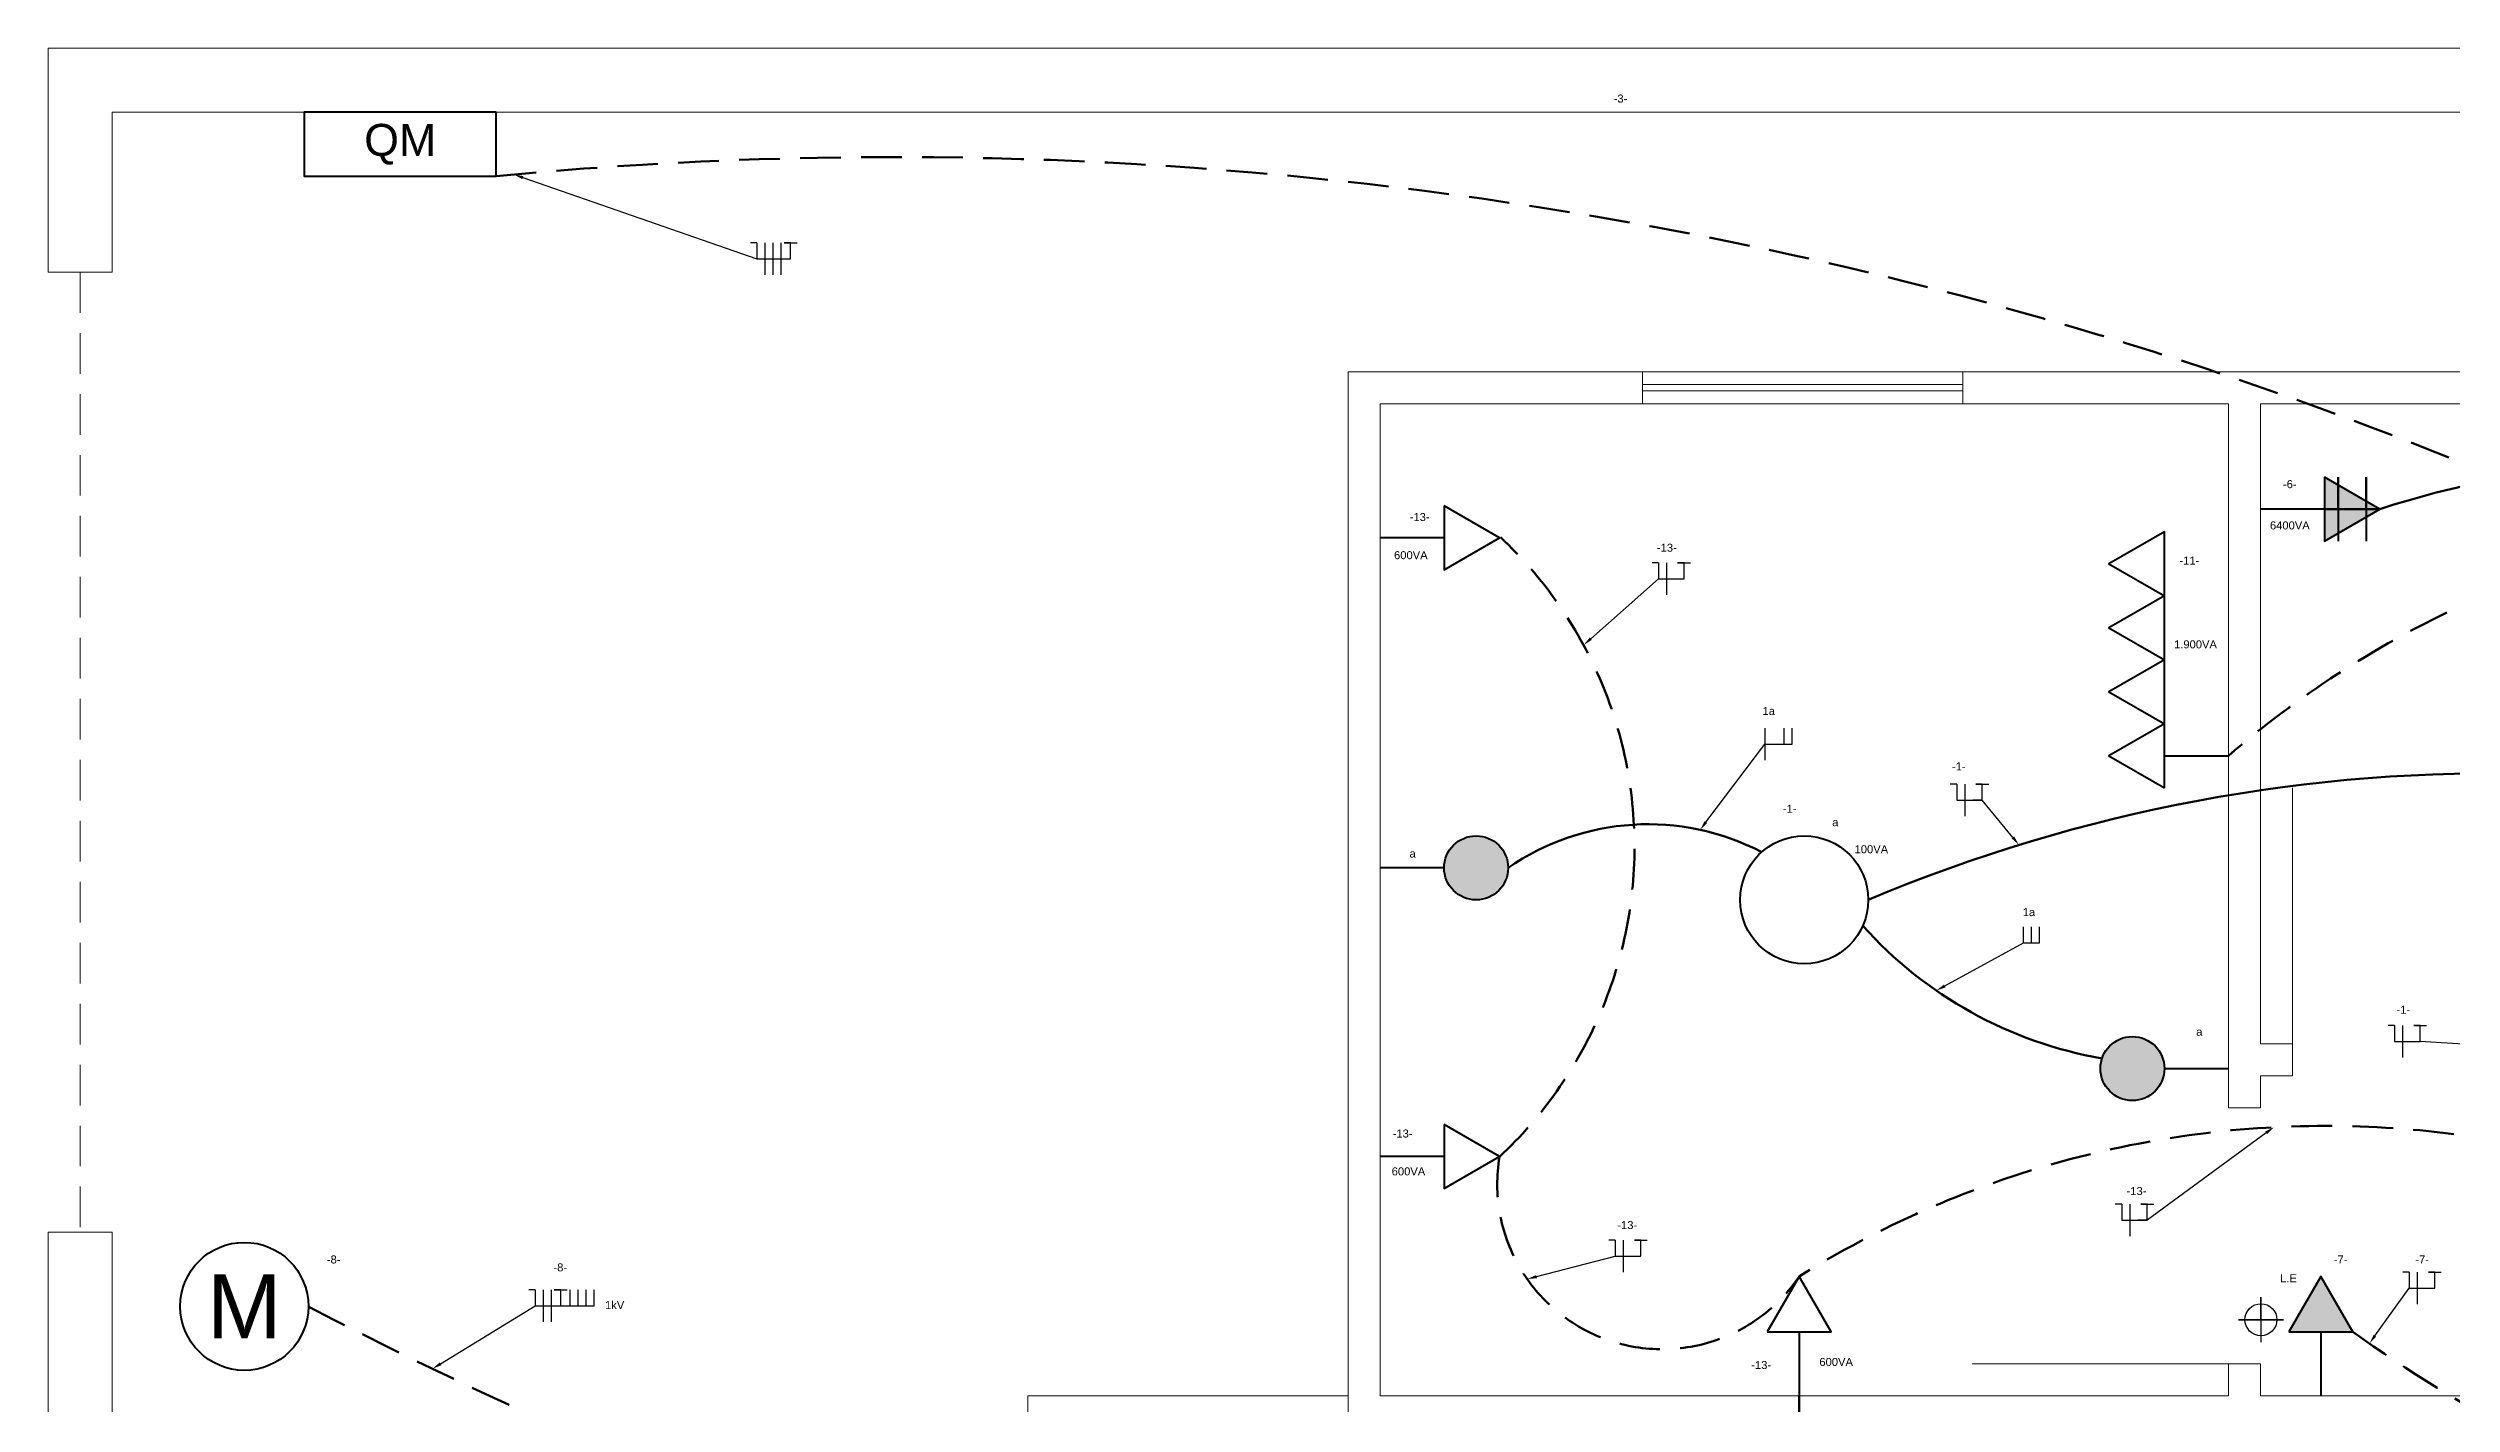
# Model space of a CAD drawing. Header units: millimetres. Extents: x 0 to 1392, y 0 to 811.
# Drawn here: x 0 to 751, y 388 to 811 of the extents above; entities that cross this region are included whole.
import ezdxf
from ezdxf.enums import TextEntityAlignment as Align

# ---------------------------------------------------------------- set-up
doc = ezdxf.new("R2010")
doc.units = ezdxf.units.MM
doc.linetypes.add('DASHED', pattern=[19.05, 12.7, -6.35])
for name, color, linetype, lineweight in [('Detalhe arquitetônico', 2, 'Continuous', 20), ('Eletrodutos', 1, 'Continuous', 60), ('Fiação', 5, 'Continuous', 30), ('Símbolos', 3, 'Continuous', 40)]:
    doc.layers.add(name, color=color, linetype=linetype, lineweight=lineweight)
doc.styles.get("Standard").update_dxf_attribs({"font": 'ARIAL.TTF'})

msp = doc.modelspace()

# ---------------------------------------------------------------- hatches: boundary and pattern name
at = {"layer": 'Símbolos'}
h = msp.add_hatch(color=256, dxfattribs=at)
h.dxf.hatch_style = 1
h.paths.add_polyline_path([(711.1, 677.1), (711.1, 657.1), (728.42, 667.1)])
h = msp.add_hatch(color=256, dxfattribs=at)
h.dxf.hatch_style = 1
h.paths.add_polyline_path([(456.1, 555, 1), (436.1, 555, 1)])
h = msp.add_hatch(color=256, dxfattribs=at)
h.dxf.hatch_style = 1
h.paths.add_polyline_path([(641.1, 492.29, 1), (661.1, 492.29, 1)])
h = msp.add_hatch(color=256, dxfattribs=at)
h.dxf.hatch_style = 1
h.paths.add_polyline_path([(719.94, 410), (709.94, 427.32), (699.94, 410)])

# ---------------------------------------------------------------- linework, layer by layer
at = {"layer": 'Detalhe arquitetônico'}
for p, q in [((0, 811.14), (20, 811.14)), ((0, 741.14), (0, 811.14)), ((20, 811.14), (1372.34, 811.14)), ((20, 791.14), (20, 741.14)), ((80, 791.14), (20, 791.14)), ((1372.34, 791.14), (140, 791.14)), ((20, 781.14), (20, 741.14)), ((20, 741.14), (0, 741.14)), ((416.1, 710), (406.1, 710)), ((406.1, 710), (406.1, 390)), ((1201.1, 710), (416.1, 710)), ((498.1, 700), (498.1, 710)), ((498.1, 710), (598.1, 710)), ((598.1, 706), (498.1, 706)), ((598.1, 710), (598.1, 700)), ((598.1, 704), (598.1, 706)), ((681.1, 700), (416.1, 700)), ((416.1, 700), (416.1, 390)), ((416.1, 700), (498.1, 700)), ((498.1, 700), (498.1, 704)), ((498.1, 704), (598.1, 704)), ((681.1, 480), (681.1, 700)), ((691.1, 500), (691.1, 700)), ((691.1, 700), (891.1, 700)), ((691.1, 700), (766.1, 700)), ((701.1, 500), (701.1, 580)), ((691.1, 500), (701.1, 500)), ((701.1, 500), (701.1, 490)), ((701.1, 490), (691.1, 490)), ((691.1, 490), (691.1, 480)), ((691.1, 480), (681.1, 480)), ((0, 0), (0, 441.14)), ((0, 441.14), (20, 441.14)), ((20, 441.14), (20, 70)), ((681.1, 400), (601.1, 400)), ((681.1, 390), (681.1, 400)), ((681.1, 400), (691.1, 400)), ((691.1, 400), (691.1, 390)), ((306.1, 70), (306.1, 390)), ((406.1, 390), (306.1, 390)), ((406.1, 390), (406.1, 380)), ((416.1, 390), (681.1, 390)), ((761.1, 390), (691.1, 390))]:
    msp.add_line(p, q, dxfattribs=at)
at = {"layer": 'Detalhe arquitetônico', "linetype": 'DASHED'}
msp.add_line((10, 741.14), (10, 441.14), dxfattribs=at)
at = {"layer": 'Eletrodutos'}
msp.add_line((546.98, 390), (546.98, 380), dxfattribs=at)
at = {"layer": 'Eletrodutos', "linetype": 'DASHED'}
for centre, radius, start, end in [((264.27, -526.08), 1303.15, 44.66573, 95.47211), ((883.42, 355.68), 309.58, 6.36535, 130.80871), ((363.11, 561.66), 132.46, 312.9825, 46.83857), ((711.54, 163.11), 311.27, 58.08354, 121.91646), ((504.24, 456.14), 51.55, 170.37751, 326.00269), ((687.75, 1575.06), 1306.37, 242.33952, 292.29042), ((989.35, 788.5), 464.59, 234.557, 295.73786)]:
    msp.add_arc(centre, radius, start, end, dxfattribs=at)
at = {"layer": 'Eletrodutos'}
for centre, radius, start, end in [((827.78, 358.69), 324.02, 5.54537, 107.85698), ((764.11, 81.85), 502.72, 88.3453, 112.88631), ((499.79, 491.77), 76.86, 62.48617, 124.64553), ((663.92, 623.74), 130.21, 221.82377, 260.13381)]:
    msp.add_arc(centre, radius, start, end, dxfattribs=at)
at = {"layer": 'Fiação'}
for p, q in [((148.3, 770.67), (221.45, 745.3)), ((221.45, 750.3), (219.45, 750.3)), ((221.45, 750.3), (221.45, 745.3)), ((221.45, 745.3), (223.95, 745.3)), ((223.95, 750.3), (223.95, 740.3)), ((223.95, 745.3), (226.45, 745.3)), ((226.45, 750.3), (226.45, 740.3)), ((226.45, 745.3), (228.95, 745.3)), ((228.95, 750.3), (228.95, 740.3)), ((228.95, 745.3), (231.95, 745.3)), ((231.95, 750.3), (229.95, 750.3)), ((229.95, 750.3), (233.95, 750.3)), ((231.95, 745.3), (231.95, 750.3)), ((503.04, 650.25), (501.04, 650.25)), ((503.04, 650.25), (503.04, 645.25)), ((505.54, 650.25), (505.54, 640.25)), ((511.04, 650.25), (509.04, 650.25)), ((509.04, 650.25), (513.04, 650.25)), ((511.04, 645.25), (511.04, 650.25)), ((481.91, 626.59), (503.04, 645.25)), ((503.04, 645.25), (505.54, 645.25)), ((503.04, 645.25), (506.04, 645.25)), ((505.54, 645.25), (508.04, 645.25)), ((508.04, 645.25), (511.04, 645.25)), ((517.88, 569.28), (536.32, 593.68)), ((536.32, 598.68), (536.32, 588.68)), ((536.32, 593.68), (539.32, 593.68)), ((536.32, 593.68), (539.32, 593.68)), ((539.32, 593.68), (542.32, 593.68)), ((542.32, 593.68), (542.32, 598.68)), ((542.32, 593.68), (544.82, 593.68)), ((544.82, 593.68), (544.82, 598.68)), ((596.22, 581.18), (594.22, 581.18)), ((596.22, 581.18), (596.22, 576.18)), ((598.72, 581.18), (598.72, 571.18)), ((604.22, 581.18), (602.22, 581.18)), ((602.22, 581.18), (606.22, 581.18)), ((604.22, 576.18), (604.22, 581.18)), ((596.22, 576.18), (598.72, 576.18)), ((598.72, 576.18), (601.22, 576.18)), ((601.22, 576.18), (604.22, 576.18)), ((604.22, 576.18), (601.22, 576.18)), ((613.79, 564.49), (604.22, 576.18)), ((617.04, 531.58), (617.04, 536.58)), ((619.54, 531.58), (619.54, 536.58)), ((622.04, 531.58), (622.04, 536.58)), ((592.48, 518.09), (617.04, 531.58)), ((617.04, 531.58), (619.54, 531.58)), ((617.04, 531.58), (620.04, 531.58)), ((619.54, 531.58), (622.04, 531.58)), ((732.99, 505.79), (730.99, 505.79)), ((732.99, 505.79), (732.99, 500.79)), ((735.49, 505.79), (735.49, 495.79)), ((740.99, 505.79), (738.99, 505.79)), ((738.99, 505.79), (742.99, 505.79)), ((740.99, 500.79), (740.99, 505.79)), ((732.99, 500.79), (735.49, 500.79)), ((735.49, 500.79), (737.99, 500.79)), ((737.99, 500.79), (740.99, 500.79)), ((757.75, 499.71), (740.99, 500.79)), ((692.9, 472.18), (655.76, 444.9)), ((647.76, 449.9), (645.76, 449.9)), ((647.76, 449.9), (647.76, 444.9)), ((647.76, 444.9), (650.26, 444.9)), ((650.26, 449.9), (650.26, 439.9)), ((650.26, 444.9), (652.76, 444.9)), ((652.76, 444.9), (655.76, 444.9)), ((655.76, 444.9), (652.76, 444.9)), ((655.76, 449.9), (653.76, 449.9)), ((653.76, 449.9), (657.76, 449.9)), ((655.76, 444.9), (655.76, 449.9)), ((489.55, 438.69), (487.55, 438.69)), ((489.55, 438.69), (489.55, 433.69)), ((492.05, 438.69), (492.05, 428.69)), ((497.55, 438.69), (495.55, 438.69)), ((495.55, 438.69), (499.55, 438.69)), ((497.55, 433.69), (497.55, 438.69)), ((464.96, 427.27), (489.55, 433.69)), ((489.55, 433.69), (492.05, 433.69)), ((492.05, 433.69), (494.55, 433.69)), ((494.55, 433.69), (497.55, 433.69)), ((737.55, 428.67), (735.55, 428.67)), ((737.55, 428.67), (737.55, 423.67)), ((740.05, 428.67), (740.05, 418.67)), ((745.55, 428.67), (743.55, 428.67)), ((743.55, 428.67), (747.55, 428.67)), ((745.55, 423.67), (745.55, 428.67)), ((152.14, 423.16), (150.14, 423.16)), ((152.14, 423.16), (152.14, 418.16)), ((154.64, 423.16), (154.64, 413.16)), ((157.14, 423.16), (157.14, 413.16)), ((160.14, 423.16), (158.14, 423.16)), ((158.14, 423.16), (162.14, 423.16)), ((160.14, 418.16), (160.14, 423.16)), ((163.14, 418.16), (163.14, 423.16)), ((165.64, 418.16), (165.64, 423.16)), ((168.14, 418.16), (168.14, 423.16)), ((170.64, 418.16), (170.64, 423.16)), ((691.26, 413.82), (691.26, 420.82)), ((691.26, 420.82), (691.26, 406.82)), ((726.88, 408.8), (737.55, 423.67)), ((737.55, 423.67), (740.05, 423.67)), ((737.55, 423.67), (740.55, 423.67)), ((740.05, 423.67), (742.55, 423.67)), ((742.55, 423.67), (745.55, 423.67)), ((122.63, 400.05), (152.14, 418.16)), ((152.14, 418.16), (154.64, 418.16)), ((154.64, 418.16), (157.14, 418.16)), ((157.14, 418.16), (160.14, 418.16)), ((160.14, 418.16), (163.14, 418.16)), ((163.14, 418.16), (165.64, 418.16)), ((165.64, 418.16), (168.14, 418.16)), ((168.14, 418.16), (170.64, 418.16)), ((698.26, 413.82), (684.26, 413.82)), ((684.26, 413.82), (691.26, 413.82)), ((691.26, 413.82), (698.26, 413.82))]:
    msp.add_line(p, q, dxfattribs=at)
msp.add_circle((691.26, 413.82), 5, dxfattribs=at)
at = {"layer": 'Fiação', "linetype": 'DASHED'}
for points in [[(148.13, 770.19), (148.46, 771.14), (145.46, 771.65)], [(122.89, 399.62), (122.37, 400.48), (120.07, 398.48)]]:
    msp.add_solid(points, dxfattribs=at)
at = {"layer": 'Fiação'}
for points in [[(482.24, 626.21), (481.58, 626.96), (479.66, 624.6)], [(518.28, 568.98), (517.48, 569.58), (516.07, 566.89)], [(614.17, 564.8), (613.4, 564.17), (615.68, 562.16)], [(592.72, 517.65), (592.24, 518.53), (589.85, 516.65)], [(692.6, 472.58), (693.19, 471.78), (695.31, 473.95)], [(465.09, 426.79), (464.84, 427.76), (462.06, 426.52)], [(727.28, 408.5), (726.47, 409.09), (725.13, 406.36)]]:
    msp.add_solid(points, dxfattribs=at)
at = {"layer": 'Símbolos'}
for p, q in [((715.43, 667.1), (715.43, 677.1)), ((715.43, 677.1), (715.43, 657.1)), ((724.09, 667.1), (724.09, 677.1)), ((724.09, 677.1), (724.09, 657.1)), ((711.1, 667.1), (691.1, 667.1)), ((711.1, 667.1), (728.42, 667.1)), ((719.76, 667.1), (711.1, 667.1)), ((711.1, 667.1), (715.43, 667.1)), ((728.42, 667.1), (719.76, 667.1)), ((719.76, 667.1), (728.42, 667.1)), ((728.42, 667.1), (724.09, 667.1)), ((436.1, 658.11), (416.1, 658.11)), ((661.1, 590), (681.1, 590)), ((436.1, 555), (416.1, 555)), ((661.1, 492.29), (681.1, 492.29)), ((436.1, 464.76), (416.1, 464.76)), ((546.98, 410), (546.98, 390)), ((709.94, 410), (709.94, 390))]:
    msp.add_line(p, q, dxfattribs=at)
for points in [[(140, 791.14), (80, 791.14), (80, 771.14), (140, 771.14)], [(711.1, 677.1), (711.1, 657.1), (728.42, 667.1)], [(436.1, 668.11), (436.1, 648.11), (453.42, 658.11)], [(661.1, 640), (661.1, 660), (643.78, 650)], [(661.1, 620), (661.1, 640), (643.78, 630)], [(661.1, 600), (661.1, 620), (643.78, 610)], [(661.1, 580), (661.1, 600), (643.78, 590)], [(436.1, 474.76), (436.1, 454.76), (453.42, 464.76)], [(536.98, 410), (556.98, 410), (546.98, 427.32)], [(699.94, 410), (719.94, 410), (709.94, 427.32)]]:
    msp.add_lwpolyline(points, close=True, dxfattribs=at)
for centre, radius in [((446.1, 555), 10), ((548.6, 545), 20), ((651.1, 492.29), 10), ((61.3, 417.99), 20)]:
    msp.add_circle(centre, radius, dxfattribs=at)

# ---------------------------------------------------------------- texts
at = {"layer": 'Fiação'}
for s, p in [('-3-', (491.2, 795.37)), ('-6-', (700.28, 674.88)), ('-13-', (428.46, 664.61)), ('6400VA', (700.28, 661.99)), ('600VA', (425.7, 652.69)), ('-13-', (505.67, 655.03)), ('-11-', (668.9, 651.01)), ('1.900VA', (670.81, 624.83)), ('1a', (537.49, 603.98)), ('-1-', (596.88, 586.7)), ('-1-', (544.04, 573.46)), ('a', (558.31, 569.24)), ('a', (426.26, 559.46)), ('100VA', (569.56, 560.81)), ('1a', (618.78, 541.15)), ('-1-', (735.75, 510.67)), ('a', (672.02, 503.77)), ('-13-', (423.14, 471.99)), ('600VA', (424.96, 460.16)), ('-13-', (652.39, 454.02)), ('-13-', (493.3, 443.39)), ('-8-', (89.22, 432.63)), ('-8-', (160.01, 430.16)), ('-7-', (716.14, 432.66)), ('-7-', (741.62, 432.66)), ('L.E', (699.89, 426.77)), ('1kV', (176.99, 418.46)), ('-13-', (535.14, 399.66)), ('600VA', (558.56, 400.62))]:
    msp.add_text(s, height=2.5, dxfattribs=at).set_placement(p, align=Align.MIDDLE)
at = {"layer": 'Símbolos'}
for s, height, p in [('QM', 10, (110, 781.14)), ('M', 20, (61.3, 417.99))]:
    msp.add_text(s, height=height, dxfattribs=at).set_placement(p, align=Align.MIDDLE)

doc.saveas('drawing.dxf')
